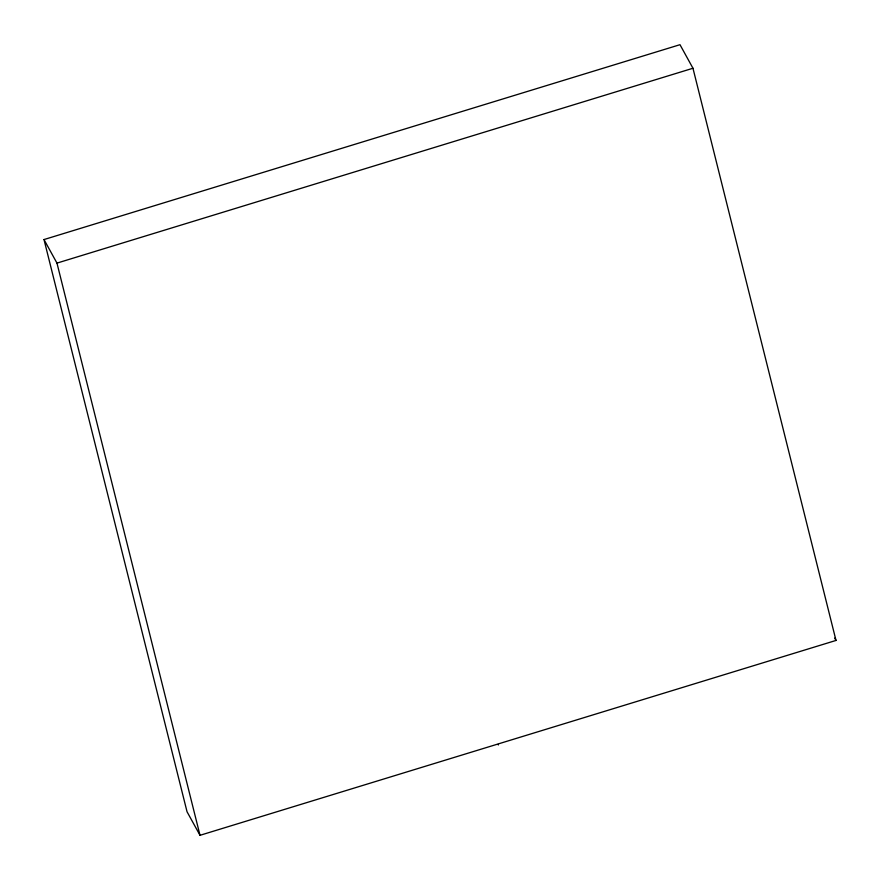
<?xml version="1.0" encoding="UTF-8"?>
<svg xmlns="http://www.w3.org/2000/svg" width="880" height="880" viewBox="0 0 880 880"><rect width="100%" height="100%" fill="white"/><g stroke="black" fill="none" stroke-linecap="round" stroke-linejoin="round"><path stroke-width="1.32" d="M44 239.558L679.987 44.693L692.967 68.255L836 640.442L200.013 835.307L187.033 811.745L44 239.558L56.969 263.109L200.013 835.307M56.969 263.109L692.967 68.255M498.047 744.381L498.366 744.964M834.702 638.088L836 640.442"/></g></svg>
